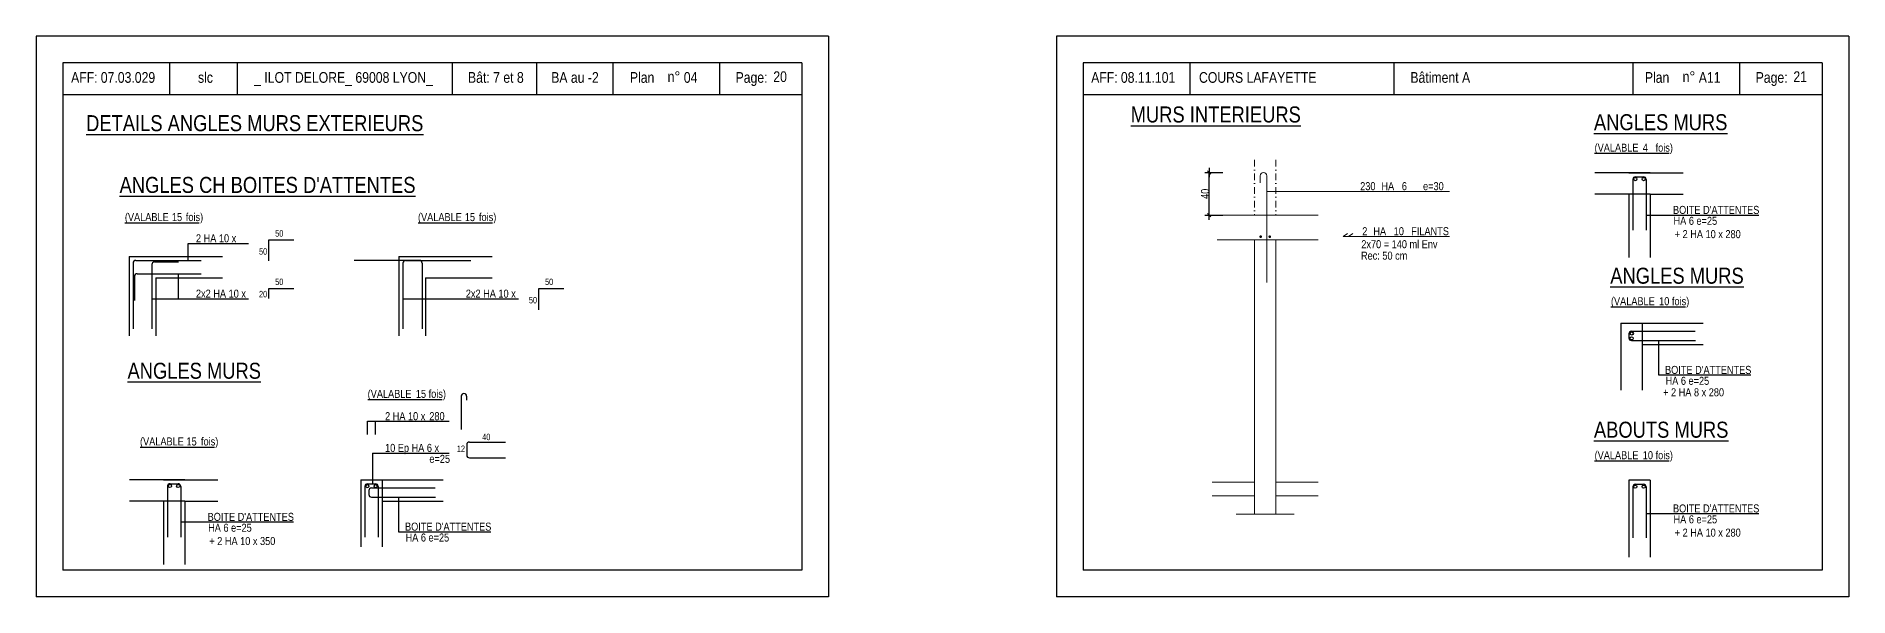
# Model space of a CAD drawing. Header units: metres. Extents: x -9927 to 45032, y -190416 to 12166.
# Drawn here: x 4546 to 7943, y -39672 to -38622 of the extents above; entities that cross this region are included whole.
import ezdxf
from ezdxf.enums import TextEntityAlignment as Align

# ---------------------------------------------------------------- set-up
doc = ezdxf.new("R2010")
doc.units = ezdxf.units.M
doc.header["$PDMODE"] = 65
doc.linetypes.add('TIRETPT2', pattern=[12.7, 6.35, -3.175, 0, -3.175])
for name, color, linetype in [('01_cote_gen', 4, 'Continuous'), ('01_fenetres', 171, 'Continuous'), ('01_linteaux', 3, 'Continuous'), ('01_sem', 42, 'Continuous'), ('01_texte', 230, 'Continuous'), ('AA_COTES', 2, 'Continuous')]:
    doc.layers.add(name, color=color, linetype=linetype)
doc.styles.add('STYLE2', font='ARIALN.TTF')
doc.dimstyles.new('JB25', dxfattribs={"dimscale": 0.1, "dimtxt": 150, "dimasz": 17, "dimexe": 0.1, "dimexo": 0.1, "dimgap": 0.09, "dimtad": 1, "dimdec": 1, "dimlfac": 0.5, "dimdsep": 46, "dimtxsty": 'STYLE2', "dimblk1": 'BOND_G', "dimblk2": 'BOND_D', "dimsah": 1, "dimcen": 1.5, "dimdle": 0.01, "dimse1": 1, "dimse2": 1, "dimclrd": 4, "dimclre": 2, "dimclrt": 5, "dimadec": 0, "dimazin": 0, "dimtfac": 2.333333, "dimtdec": 1, "dimtix": 1, "dimtmove": 2, "dimatfit": 3, "dimldrblk": 'BOND_G', "dimfxl": 1, "dimtolj": 1, "dimtzin": 0, "dimarcsym": 0})

# ---------------------------------------------------------------- blocks, each defined once
blk = doc.blocks.new('BOND_G')
at = {"layer": 'AA_COTES', "color": 0}
for p, q in [((5, 0), (-5, 0)), ((1.8, 1.8), (-1.8, -1.8)), ((0, -5), (0, 15))]:
    blk.add_line(p, q, dxfattribs=at)
blk = doc.blocks.new('BOND_D')
at = {"layer": 'AA_COTES', "color": 0}
for p, q in [((5, 0), (-5, 0)), ((-1.8, -1.8), (1.8, 1.8)), ((0, 5), (0, -15))]:
    blk.add_line(p, q, dxfattribs=at)
blk = doc.blocks.new('*D450')
at = {"layer": '01_cote_gen', "color": 4, "linetype": 'Continuous', "lineweight": -2, "transparency": 16777216}
blk.add_line((6744.7, -38955.2), (6744.7, -38878.6), dxfattribs=at)
at = {"layer": 'DEFPOINTS', "color": 0, "linetype": 'Continuous', "lineweight": 0, "transparency": 16777216}
for p in [(6744.7, -38876.9), (6846.3, -38876.9), (6798.2, -38956.9)]:
    blk.add_point(p, dxfattribs=at)
at = {"layer": '01_cote_gen', "color": 4, "linetype": 'Continuous', "lineweight": -2, "transparency": 16777216, "xscale": 1.7, "yscale": 1.7, "zscale": 1.7}
for name, p, rotation in [('BOND_D', (6744.7, -38876.9), 90), ('BOND_G', (6744.7, -38956.9), 270)]:
    blk.add_blockref(name, p, dxfattribs=dict(at, rotation=rotation))
at = {"layer": '01_cote_gen', "color": 5, "linetype": 'Continuous', "lineweight": 0, "transparency": 16777216, "insert": (6737, -38916.9), "char_height": 15, "attachment_point": 5, "rotation": 90, "style": 'STYLE2'}
blk.add_mtext('\\A1;40', dxfattribs=at)

msp = doc.modelspace()

# ---------------------------------------------------------------- linework, layer by layer
at = {"layer": '01_fenetres', "ltscale": 30}
for p, q in [((4596.48, -38671.7), (4596.48, -39621.7)), ((4596.48, -38671.7), (4596.48, -39621.7)), ((4596.48, -38671.7), (4596.48, -39621.7)), ((5981.48, -38671.7), (4596.48, -38671.7)), ((4796.48, -38671.7), (4796.48, -38731.7)), ((4922.98, -38671.7), (4922.98, -38731.7)), ((5325.76, -38671.7), (5325.76, -38731.7)), ((5484.16, -38671.7), (5484.16, -38731.7)), ((5627.35, -38731.7), (5627.35, -38671.7)), ((5827.35, -38731.7), (5827.35, -38671.7)), ((5981.48, -38671.7), (5981.48, -39621.7)), ((6508.18, -38671.7), (6508.18, -39621.7)), ((6508.18, -38671.7), (6508.18, -39621.7)), ((6508.18, -38671.7), (6508.18, -39621.7)), ((7893.18, -38671.7), (6508.18, -38671.7)), ((6708.18, -38671.7), (6708.18, -38731.7)), ((7090.68, -38671.7), (7090.68, -38731.7)), ((7539.05, -38731.7), (7539.05, -38671.7)), ((7739.05, -38731.7), (7739.05, -38671.7)), ((7893.18, -38671.7), (7893.18, -39621.7)), ((5981.48, -38731.7), (4596.48, -38731.7)), ((7893.18, -38731.7), (6508.18, -38731.7)), ((5981.48, -39621.7), (4596.48, -39621.7)), ((7893.18, -39621.7), (6508.18, -39621.7))]:
    msp.add_line(p, q, dxfattribs=at)
at = {"layer": '01_linteaux', "linetype": 'Continuous'}
for p, q in [((7570.99, -38877.5), (7467.56, -38877.5)), ((7530.99, -38877.5), (7632.72, -38877.5)), ((7538.49, -38890), (7538.49, -38985)), ((7543.49, -38885), (7558.49, -38885)), ((7563.49, -38890), (7563.49, -38985)), ((7570.99, -38917.5), (7467.56, -38917.5)), ((7530.99, -38917.5), (7530.99, -39036.06)), ((7570.99, -38917.5), (7570.99, -39036.06)), ((7570.99, -38917.5), (7632.72, -38917.5)), ((4982.62, -39042.1), (4982.62, -39003.36)), ((4982.62, -39003.36), (5029.26, -39003.36)), ((4728.02, -39046.67), (4728.02, -39169.53)), ((4733.02, -39041.67), (4855.38, -39041.67)), ((4763.02, -39049.53), (4763.02, -39169.53)), ((4768.02, -39044.53), (4813.02, -39044.53)), ((5264.61, -39041.67), (5142.24, -39041.67)), ((5233.74, -39046.67), (5233.74, -39169.53)), ((5238.74, -39041.67), (5361.1, -39041.67)), ((5269.61, -39046.67), (5269.61, -39169.53)), ((4730.38, -39071.67), (4730.38, -39116.67)), ((4735.38, -39066.67), (4855.38, -39066.67)), ((4982.62, -39112.91), (4982.62, -39094.03)), ((4982.62, -39094.03), (5029.26, -39094.03)), ((5488.34, -39134.05), (5488.34, -39094.03)), ((5488.34, -39094.03), (5534.98, -39094.03)), ((7516.08, -39159.1), (7516.08, -39284.8)), ((7516.08, -39159.1), (7670.51, -39159.1)), ((7556.08, -39159.1), (7556.08, -39284.8)), ((7531.08, -39179.36), (7531.08, -39186.6)), ((7536.08, -39174.36), (7655.14, -39174.36)), ((7536.08, -39191.6), (7656.08, -39191.6)), ((7556.08, -39199.1), (7670.51, -39199.1)), ((5343.09, -39295.97), (5343.09, -39358.14)), ((5353.09, -39295.97), (5353.09, -39303.38)), ((5353.2, -39386.83), (5353.2, -39406.44)), ((5358.2, -39381.83), (5425.78, -39381.83)), ((5358.2, -39411.44), (5425.78, -39411.44)), ((4824.78, -39452.49), (4721.36, -39452.49)), ((4784.78, -39452.49), (4886.51, -39452.49)), ((4792.28, -39464.99), (4792.28, -39559.99)), ((4797.28, -39459.99), (4812.28, -39459.99)), ((4817.28, -39464.99), (4817.28, -39559.99)), ((5154.75, -39452.67), (5154.75, -39578.38)), ((5154.75, -39452.67), (5309.19, -39452.67)), ((5162.25, -39465.17), (5162.25, -39560.17)), ((5167.25, -39460.17), (5182.25, -39460.17)), ((5174.75, -39467.94), (5293.82, -39467.94)), ((5187.25, -39465.17), (5187.25, -39560.17)), ((5194.75, -39452.67), (5194.75, -39578.38)), ((7530.99, -39453.59), (7530.99, -39597.47)), ((7570.99, -39453.59), (7530.99, -39453.59)), ((7538.49, -39466.09), (7538.49, -39561.09)), ((7543.49, -39461.09), (7558.49, -39461.09)), ((7563.49, -39466.09), (7563.49, -39561.09)), ((7570.99, -39453.59), (7570.99, -39597.47)), ((4824.78, -39492.49), (4721.36, -39492.49)), ((4784.78, -39492.49), (4784.78, -39611.05)), ((4824.78, -39492.49), (4824.78, -39611.05)), ((4824.78, -39492.49), (4886.51, -39492.49)), ((5169.75, -39472.94), (5169.75, -39480.17)), ((5174.75, -39485.17), (5294.75, -39485.17)), ((5194.75, -39492.67), (5309.19, -39492.67))]:
    msp.add_line(p, q, dxfattribs=at)
for centre in [(7543.16, -38889.32), (7558.83, -38889.32), (7536.32, -39187.58), (7536.49, -39178.5), (4796.95, -39464.31), (4812.62, -39464.31), (5166.92, -39464.49), (5182.59, -39464.49), (7543.16, -39465.41), (7558.83, -39465.41)]:
    msp.add_circle(centre, 3, dxfattribs=at)
for centre, start, end in [((7543.49, -38890), 90, 180), ((7558.49, -38890), 0, 90), ((4733.02, -39046.67), 90, 180), ((4768.02, -39049.53), 90, 180), ((5238.74, -39046.67), 90, 180), ((5264.61, -39046.67), 0, 90), ((4735.38, -39071.67), 90, 180), ((7536.08, -39179.36), 90, 180), ((7536.08, -39186.6), 180, 270), ((5348.09, -39295.97), 90, 180), ((5348.09, -39295.97), 0, 90), ((5358.2, -39386.83), 90, 180), ((5358.2, -39406.44), 180, 270), ((4797.28, -39464.99), 90, 180), ((4812.28, -39464.99), 0, 90), ((5167.25, -39465.17), 90, 180), ((5174.75, -39472.94), 90, 180), ((5182.25, -39465.17), 0, 90), ((7543.49, -39466.09), 90, 180), ((7558.49, -39466.09), 0, 90), ((5174.75, -39480.17), 180, 270)]:
    msp.add_arc(centre, 5, start, end, dxfattribs=at)
at = {"layer": '01_sem', "color": 2, "linetype": 'TIRETPT2', "lineweight": 0, "ltscale": 2}
for p, q in [((6829.67, -38853.26), (6829.67, -38956.92)), ((6869.67, -38853.26), (6869.67, -38956.92))]:
    msp.add_line(p, q, dxfattribs=at)
at = {"layer": '01_sem', "color": 2, "lineweight": 0, "ltscale": 7}
for p, q in [((6840.35, -38882.92), (6840.35, -38895.99)), ((6852.35, -38882.92), (6852.35, -39082.92)), ((6852.35, -38912.49), (7195.16, -38912.49)), ((6948.85, -38956.92), (6759.76, -38956.92)), ((6995.73, -38996.9), (7003.64, -38991.3)), ((7005.76, -38996.9), (7013.67, -38991.3)), ((6948.85, -39002.92), (6759.76, -39002.92)), ((6829.67, -39002.92), (6829.67, -39516.92)), ((6869.67, -39002.92), (6869.67, -39516.92)), ((6995.73, -38996.9), (7195.16, -38996.9)), ((6750.49, -39456.92), (6829.67, -39456.92)), ((6948.85, -39456.92), (6869.67, -39456.92)), ((6750.49, -39482.92), (6829.67, -39482.92)), ((6948.85, -39482.92), (6869.67, -39482.92)), ((6904.02, -39516.92), (6795.44, -39516.92))]:
    msp.add_line(p, q, dxfattribs=at)
at = {"layer": '01_sem', "color": 2, "lineweight": 0, "ltscale": 7, "const_width": 2.5, "flags": 128}
for points in [[(6839.87, -38997.21, 1), (6842.37, -38997.21, 1)], [(6856.89, -38997.21, 1), (6859.39, -38997.21, 1)]]:
    msp.add_lwpolyline(points, format="xyb", close=True, dxfattribs=at)
at = {"layer": '01_sem', "color": 2, "lineweight": 0, "ltscale": 7}
for start, end in [(90, 180), (0, 90)]:
    msp.add_arc((6846.35, -38882.92), 6, start, end, dxfattribs=at)
at = {"layer": '01_texte', "ltscale": 30}
for p, q in [((4546.48, -38621.7), (4546.48, -39671.7)), ((6031.48, -38621.7), (4546.48, -38621.7)), ((6031.48, -38621.7), (6031.48, -39671.7)), ((6031.48, -38621.7), (6031.48, -39671.7)), ((6458.18, -38621.7), (6458.18, -39671.7)), ((7943.18, -38621.7), (6458.18, -38621.7)), ((7943.18, -38621.7), (7943.18, -39671.7)), ((6031.48, -39671.7), (4546.48, -39671.7)), ((7943.18, -39671.7), (6458.18, -39671.7))]:
    msp.add_line(p, q, dxfattribs=at)
at = {"layer": '01_texte'}
for p, q in [((7563.49, -38956.56), (7774.81, -38956.56)), ((4831.26, -39041.67), (4831.26, -39009.72)), ((4831.26, -39009.72), (4944.39, -39009.72)), ((4720.52, -39034.17), (4720.52, -39182.97)), ((4720.52, -39034.17), (4895.35, -39034.17)), ((5226.24, -39034.17), (5226.24, -39182.97)), ((5226.24, -39034.17), (5401.07, -39034.17)), ((4770.52, -39074.17), (4770.52, -39182.97)), ((4770.52, -39074.17), (4895.35, -39074.17)), ((4812.66, -39066.67), (4812.66, -39113.41)), ((5276.24, -39074.17), (5276.24, -39182.97)), ((5276.24, -39074.17), (5401.07, -39074.17)), ((4763.02, -39113.41), (4944.39, -39113.41)), ((5233.74, -39113.41), (5450.12, -39113.41)), ((7586.8, -39191.6), (7586.8, -39256.29)), ((7586.8, -39256.29), (7759.9, -39256.29)), ((5167.04, -39368.01), (5167.04, -39342.99)), ((5167.04, -39342.99), (5320.01, -39342.99)), ((5182.45, -39368.01), (5182.45, -39342.99)), ((5176.63, -39402.43), (5320.01, -39402.43)), ((5176.63, -39402.43), (5176.63, -39460.17)), ((5225.48, -39485.17), (5225.48, -39549.86)), ((4817.28, -39531.55), (5028.61, -39531.55)), ((7563.49, -39515.78), (7774.81, -39515.78)), ((5225.48, -39549.86), (5398.58, -39549.86))]:
    msp.add_line(p, q, dxfattribs=at)

# ---------------------------------------------------------------- texts
at = {"layer": '01_texte', "style": 'STYLE2'}
for s, height, p in [('slc', 20, (4849.61, -38708.85)), ('Bât: 7 et 8', 20, (5355.6, -38708.85)), ('Plan', 20, (5658.99, -38708.85)), ('n%%D', 20, (5729.67, -38707.41)), ('20', 20, (5927.75, -38707.41)), ('Bâtiment A', 20, (7121.63, -38708.85)), ('Plan', 20, (7561.1, -38708.85)), ('n%%D', 20, (7631.78, -38707.41)), ('21', 20, (7839.45, -38707.41)), ('AFF:', 20, (4611.78, -38708.85)), ('07.03.029', 20, (4667.44, -38708.85)), ('_ ILOT DELORE_ 69008 LYON_', 20, (4954.86, -38708.85)), ('BA au -2', 20, (5511.49, -38708.85)), ('04', 20, (5760.02, -38708.85)), ('Page:', 20, (5857.06, -38708.85)), ('AFF:', 20, (6523.48, -38708.85)), ('08.11.101', 20, (6579.14, -38708.85)), ('COURS LAFAYETTE', 20, (6725.53, -38708.85)), ('A11', 20, (7662.12, -38708.85)), ('Page:', 20, (7768.76, -38708.85)), ('%%UMURS INTERIEURS', 30, (6597.58, -38783.22)), ('%%UANGLES MURS', 30, (7465.66, -38797.7)), ('%%U(VALABLE            ', 15, (7466.92, -38837.96)), ('4', 15, (7557.21, -38837.96)), ('fois)', 15, (7581.17, -38837.96)), ("%%UANGLES CH BOITES D'ATTENTES", 30, (4702.68, -38915.21)), ('HA', 15, (7067.43, -38910.04)), ('6', 15, (7105.6, -38910.04)), ('%%U(VALABLE            ', 15, (4712.58, -38967.92)), ('15', 15, (4800.73, -38967.92)), ('fois)', 15, (4826.83, -38967.92)), ('%%U(VALABLE            ', 15, (5261.93, -38967.92)), ('15', 15, (5349.63, -38967.92)), ('fois)', 15, (5376.18, -38967.92)), ('2 HA 10 x', 15, (4845.8, -39007.7)), ('50', 12, (4994.24, -38997.11)), ('HA', 15, (7052.26, -38994.45)), ('10', 15, (7090.43, -38994.45)), ('50', 12, (4963.99, -39030.7)), ('%%UANGLES MURS', 30, (7496.27, -39085.3)), ('50', 12, (4994.24, -39087.78)), ('50', 12, (5499.96, -39087.78)), ('2x2 HA 10 x', 15, (4845.8, -39111.38)), ('20', 12, (4963.99, -39110.75)), ('2x2 HA 10 x', 15, (5351.52, -39111.38)), ('50', 12, (5469.71, -39122.08)), ('%%U(VALABLE            ', 15, (7497.54, -39125.57)), ('10', 15, (7587.82, -39125.57)), ('fois)', 15, (7611.79, -39125.57)), ('%%UANGLES MURS', 30, (4717.52, -39263.35)), ('%%U(VALABLE            ', 15, (5167.59, -39299.11)), ('15', 15, (5257.88, -39299.11)), ('fois)', 15, (5281.84, -39299.11)), ('2 HA 10 x', 15, (5200.19, -39340.96)), ('280', 15, (5283.09, -39340.96)), ('40', 12, (5382.26, -39378.28)), ('%%UABOUTS MURS', 30, (7465.66, -39373.79)), ('%%U(VALABLE            ', 15, (4740.96, -39388.31)), ('15', 15, (4828.01, -39388.31)), ('fois)', 15, (4855.21, -39388.31)), ('10 Ep HA 6 x', 15, (5200.19, -39400.4)), ('12', 12, (5334.74, -39400.49)), ('%%U(VALABLE            ', 15, (7466.92, -39414.05)), ('10', 15, (7557.21, -39414.05)), ('fois)', 15, (7581.17, -39414.05)), ('e=25', 15, (5283.26, -39420.88))]:
    msp.add_text(s, height=height, dxfattribs=at).set_placement(p)
msp.add_text('%%UDETAILS ANGLES MURS EXTERIEURS', height=30, dxfattribs=at).set_placement((4955.97, -38784.46), align=Align.MIDDLE)
for s, p in [('230', (7056.23, -38910.04)), ("BOITE D'ATTENTES", (7775.58, -38954.53)), ('HA 6 e=25', (7696.52, -38974.93)), ('2', (7041.06, -38994.45)), ('+ 2 HA 10 x 280', (7740.72, -38999.86)), ('Rec: 50 cm', (7115.95, -39040.19)), ('2x70 = 140 ml Env ', (7177.28, -39018.76)), ("BOITE D'ATTENTES", (7760.66, -39254.26)), ('HA 6 e=25', (7681.6, -39274.66)), ('+ 2 HA 8 x 280', (7709.47, -39296.19)), ("BOITE D'ATTENTES", (7775.58, -39513.75)), ("BOITE D'ATTENTES", (5029.37, -39529.53)), ('HA 6 e=25', (4950.31, -39549.92)), ("BOITE D'ATTENTES", (5399.34, -39547.84)), ('HA 6 e=25', (7696.52, -39534.15)), ('+ 2 HA 10 x 350', (4994.51, -39574.85)), ('HA 6 e=25', (5320.28, -39568.24)), ('+ 2 HA 10 x 280', (7740.72, -39559.08))]:
    msp.add_text(s, height=15, dxfattribs=at).set_placement(p, align=Align.RIGHT)
for s, p in [('e=30', (7164.75, -38910.04)), ('FILANTS', (7158.57, -38994.45))]:
    msp.add_text(s, height=15, dxfattribs=at).set_placement(p, align=Align.CENTER)

# ---------------------------------------------------------------- dimensions: what is measured, and where the dimension line sits
at = {"layer": '01_cote_gen', "linetype": 'Continuous', "lineweight": 0}
dim = msp.add_linear_dim(base=(6744.69, -38876.92), p1=(6798.17, -38956.92), p2=(6846.35, -38876.92), angle=90, dimstyle='JB25', dxfattribs=at)
dim.commit()
dim.dimension.update_dxf_attribs({"geometry": '*D450', "text_midpoint": (6737.03, -38916.92)})

doc.saveas('drawing.dxf')
